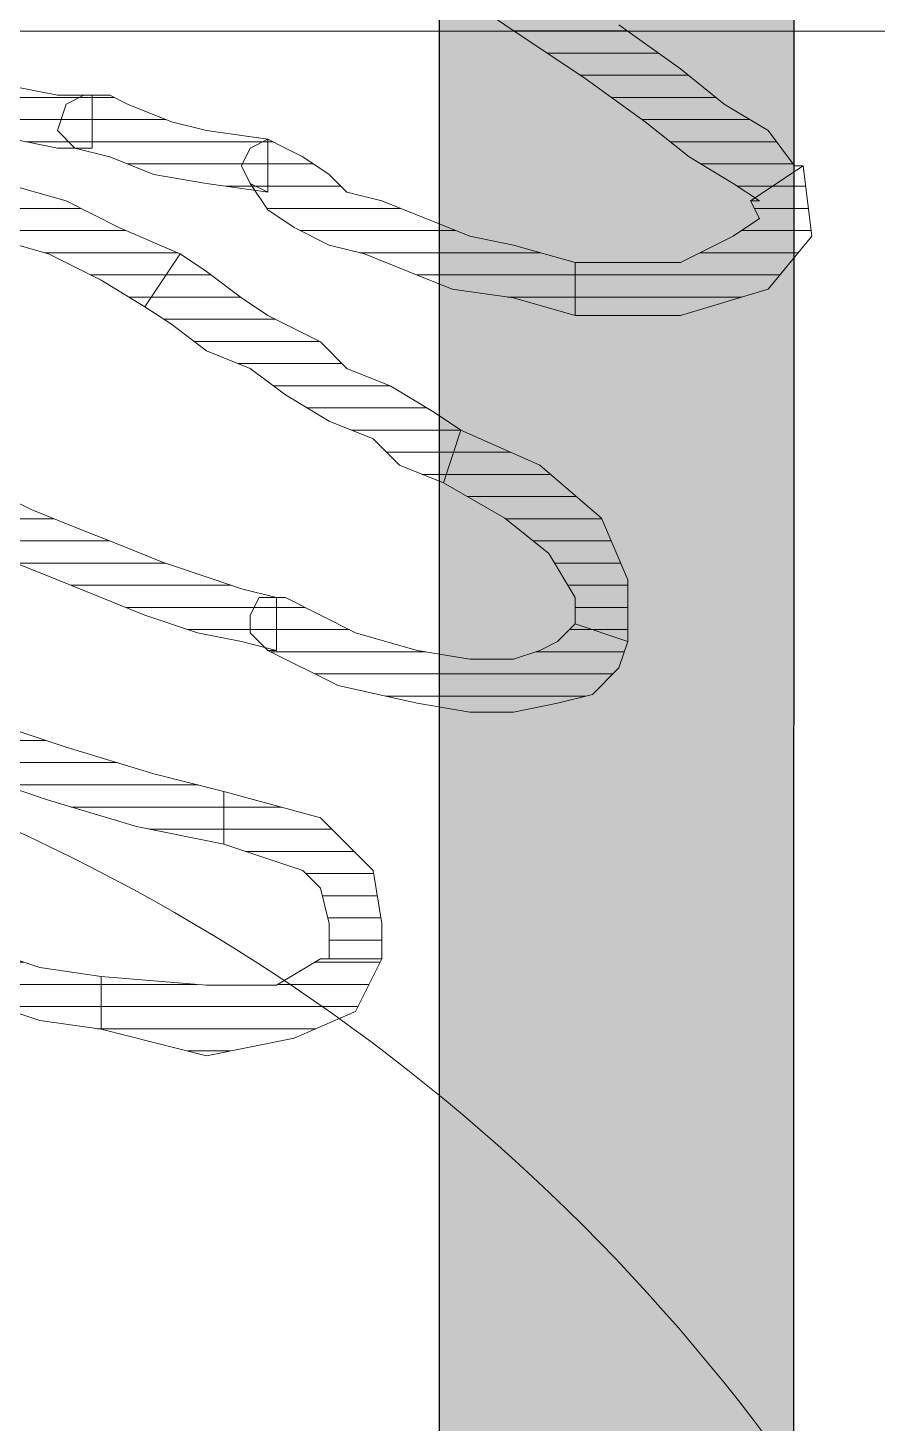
# Model space of a CAD drawing. Header units: centimetres. Extents: x 54005 to 61405, y 90310 to 94744.
# Drawn here: x 56530.33 to 56535.12, y 91846.87 to 91854.74 of the extents above; entities that cross this region are included whole.
import ezdxf

# ---------------------------------------------------------------- set-up
doc = ezdxf.new("R2010")
doc.units = ezdxf.units.CM
doc.header["$LTSCALE"] = 25
doc.linetypes.add('DASHDOT2', pattern=[0.5, 0.25, -0.125, 0, -0.125])
doc.layers.get('0').update_dxf_attribs({"lineweight": 0})
doc.layers.add('BA_axis', color=5, linetype='DASHDOT2')
doc.layers.add('OC-Mutfak_Ekipman', color=252, linetype='Continuous')
pattern_1 = [(360, (-5108.51305, -673.59423), (1e-16, 0.125), [25])]

# ---------------------------------------------------------------- blocks, each defined once
blk = doc.blocks.new('salatabar')
at = {"layer": 'OC-Mutfak_Ekipman'}
h = blk.add_hatch(color=256, dxfattribs=at)
h.dxf.hatch_style = 1
h.paths.add_polyline_path([(93530.0331, -81107.4937, 0.414212), (93531.0331, -81108.4938, 0.41421), (93532.0331, -81107.4939), (93532.0447, -80959.4939, 0.414217), (93531.0448, -80958.4938, 0.414216), (93530.0447, -80959.4937)])
h.paths.add_polyline_path([(93522.0331, -81107.4932, 0.414217), (93523.0331, -81108.4933, 0.414216), (93524.0331, -81107.4933), (93524.0447, -80959.4933, 0.414212), (93523.0448, -80958.4933, 0.41421), (93522.0447, -80959.4932)])
h.paths.add_polyline_path([(93514.0331, -81107.4927, 0.414217), (93515.0331, -81108.4927, 0.41421), (93516.0331, -81107.4928), (93516.0447, -80959.4928, 0.414217), (93515.0448, -80958.4927, 0.41421), (93514.0447, -80959.4927)])
h.paths.add_polyline_path([(93508.0447, -80959.4923, 0.414217), (93507.0448, -80958.4922, 0.41421), (93506.0447, -80959.4921), (93506.0331, -81107.4921, 0.414217), (93507.0331, -81108.4922, 0.41421), (93508.0331, -81107.4923)])
h.paths.add_polyline_path([(93498.0331, -81107.4916, 0.414217), (93499.0331, -81108.4917, 0.41421), (93500.0331, -81107.4918), (93500.0447, -80959.4918, 0.414217), (93499.0448, -80958.4917, 0.41421), (93498.0447, -80959.4916)])
for p, q in [((93514.0447, -80959.4927), (93514.0331, -81107.4927)), ((93516.0331, -81107.4928), (93516.0447, -80959.4928))]:
    blk.add_line(p, q, dxfattribs=at)
blk = doc.blocks.new('by')
at = {"ltscale": 30}
h = blk.add_hatch(dxfattribs=at)
h.set_pattern_fill('DC_LINES', color=256, scale=0.1, style=0)
h.set_pattern_definition(pattern_1)
edge = h.paths.add_edge_path(flags=0)
edge.add_line((6367.1111, 2204.6885), (6366.5173, 2204.7381))
edge.add_line((6366.5173, 2204.7381), (6366.1218, 2204.7381))
edge.add_line((6366.1218, 2204.7381), (6365.8747, 2204.5891))
edge.add_line((6365.8747, 2204.5891), (6365.8249, 2204.5891))
edge.add_line((6365.8249, 2204.5891), (6365.528, 2204.5891))
edge.add_line((6365.528, 2204.5891), (6365.6765, 2204.8872))
edge.add_line((6365.6765, 2204.8872), (6366.0232, 2205.0362))
edge.add_line((6366.0232, 2205.0362), (6366.5173, 2205.1355))
edge.add_line((6366.5173, 2205.1355), (6367.1111, 2204.9865))
h = blk.add_hatch(dxfattribs=at)
h.set_pattern_fill('DC_LINES', color=256, scale=0.1, style=0)
h.set_pattern_definition(pattern_1)
edge = h.paths.add_edge_path(flags=0)
edge.add_line((6367.1111, 2204.6885), (6366.5173, 2204.7381))
edge.add_line((6366.5173, 2204.7381), (6366.1218, 2204.7381))
edge.add_line((6366.1218, 2204.7381), (6365.8747, 2204.5891))
edge.add_line((6365.8747, 2204.5891), (6365.8249, 2204.5891))
edge.add_line((6365.8249, 2204.5891), (6365.528, 2204.5891))
edge.add_line((6365.528, 2204.5891), (6365.6765, 2204.8872))
edge.add_line((6365.6765, 2204.8872), (6366.0232, 2205.0362))
edge.add_line((6366.0232, 2205.0362), (6366.5173, 2205.1355))
edge.add_line((6366.5173, 2205.1355), (6367.1111, 2204.9865))
h = blk.add_hatch(dxfattribs=at)
h.set_pattern_fill('DC_LINES', color=256, scale=0.1, style=0)
h.set_pattern_definition(pattern_1)
edge = h.paths.add_edge_path(flags=0)
edge.add_line((6369.0905, 2204.0924), (6368.9909, 2204.1917))
edge.add_line((6368.9909, 2204.1917), (6368.7937, 2204.2414))
edge.add_line((6368.7937, 2204.2414), (6368.5954, 2204.3407))
edge.add_line((6368.5954, 2204.3407), (6368.3484, 2204.3904))
edge.add_line((6368.3484, 2204.3904), (6368.1003, 2204.4898))
edge.add_line((6368.1003, 2204.4898), (6367.7546, 2204.5394))
edge.add_line((6367.7546, 2204.5394), (6367.4577, 2204.6388))
edge.add_line((6367.4577, 2204.6388), (6367.1111, 2204.6885))
edge.add_line((6367.1111, 2204.6885), (6367.1111, 2204.9865))
edge.add_line((6367.1111, 2204.9865), (6367.4577, 2204.9368))
edge.add_line((6367.4577, 2204.9368), (6367.7546, 2204.8375))
edge.add_line((6367.7546, 2204.8375), (6368.1003, 2204.7878))
edge.add_line((6368.1003, 2204.7878), (6368.447, 2204.6885))
edge.add_line((6368.447, 2204.6885), (6368.6941, 2204.6388))
edge.add_line((6368.6941, 2204.6388), (6368.8923, 2204.5394))
edge.add_line((6368.8923, 2204.5394), (6369.0905, 2204.4898))
edge.add_line((6369.0905, 2204.4898), (6369.2878, 2204.3904))
h = blk.add_hatch(dxfattribs=at)
h.set_pattern_fill('DC_LINES', color=256, scale=0.1, style=0)
h.set_pattern_definition(pattern_1)
edge = h.paths.add_edge_path(flags=0)
edge.add_line((6369.0905, 2204.0924), (6368.9909, 2204.1917))
edge.add_line((6368.9909, 2204.1917), (6368.7937, 2204.2414))
edge.add_line((6368.7937, 2204.2414), (6368.5954, 2204.3407))
edge.add_line((6368.5954, 2204.3407), (6368.3484, 2204.3904))
edge.add_line((6368.3484, 2204.3904), (6368.1003, 2204.4898))
edge.add_line((6368.1003, 2204.4898), (6367.7546, 2204.5394))
edge.add_line((6367.7546, 2204.5394), (6367.4577, 2204.6388))
edge.add_line((6367.4577, 2204.6388), (6367.1111, 2204.6885))
edge.add_line((6367.1111, 2204.6885), (6367.1111, 2204.9865))
edge.add_line((6367.1111, 2204.9865), (6367.4577, 2204.9368))
edge.add_line((6367.4577, 2204.9368), (6367.7546, 2204.8375))
edge.add_line((6367.7546, 2204.8375), (6368.1003, 2204.7878))
edge.add_line((6368.1003, 2204.7878), (6368.447, 2204.6885))
edge.add_line((6368.447, 2204.6885), (6368.6941, 2204.6388))
edge.add_line((6368.6941, 2204.6388), (6368.8923, 2204.5394))
edge.add_line((6368.8923, 2204.5394), (6369.0905, 2204.4898))
edge.add_line((6369.0905, 2204.4898), (6369.2878, 2204.3904))
h = blk.add_hatch(dxfattribs=at)
h.set_pattern_fill('DC_LINES', color=256, scale=0.1, style=0)
h.set_pattern_definition(pattern_1)
edge = h.paths.add_edge_path(flags=0)
edge.add_line((6365.8249, 2204.5891), (6365.8249, 2204.3904))
edge.add_line((6365.8249, 2204.3904), (6365.8747, 2204.1917))
edge.add_line((6365.8747, 2204.1917), (6365.9734, 2204.0924))
edge.add_line((6365.9734, 2204.0924), (6366.4187, 2203.9433))
edge.add_line((6366.4187, 2203.9433), (6366.4187, 2203.6453))
edge.add_line((6366.4187, 2203.6453), (6365.8747, 2203.7943))
edge.add_line((6365.8747, 2203.7943), (6365.5779, 2204.0924))
edge.add_line((6365.5779, 2204.0924), (6365.528, 2204.3904))
edge.add_line((6365.528, 2204.3904), (6365.528, 2204.5891))
h = blk.add_hatch(dxfattribs=at)
h.set_pattern_fill('DC_LINES', color=256, scale=0.1, style=0)
h.set_pattern_definition(pattern_1)
edge = h.paths.add_edge_path(flags=0)
edge.add_line((6365.8249, 2204.5891), (6365.8249, 2204.3904))
edge.add_line((6365.8249, 2204.3904), (6365.8747, 2204.1917))
edge.add_line((6365.8747, 2204.1917), (6365.9734, 2204.0924))
edge.add_line((6365.9734, 2204.0924), (6366.4187, 2203.9433))
edge.add_line((6366.4187, 2203.9433), (6366.4187, 2203.6453))
edge.add_line((6366.4187, 2203.6453), (6365.8747, 2203.7943))
edge.add_line((6365.8747, 2203.7943), (6365.5779, 2204.0924))
edge.add_line((6365.5779, 2204.0924), (6365.528, 2204.3904))
edge.add_line((6365.528, 2204.3904), (6365.528, 2204.5891))
h = blk.add_hatch(dxfattribs=at)
h.set_pattern_fill('DC_LINES', color=256, scale=0.1, style=0)
h.set_pattern_definition(pattern_1)
edge = h.paths.add_edge_path(flags=0)
edge.add_line((6366.4187, 2203.9433), (6366.9128, 2203.844))
edge.add_line((6366.9128, 2203.844), (6367.4079, 2203.695))
edge.add_line((6367.4079, 2203.695), (6367.8532, 2203.5459))
edge.add_line((6367.8532, 2203.5459), (6368.2488, 2203.3472))
edge.add_line((6368.2488, 2203.3472), (6368.6452, 2203.1486))
edge.add_line((6368.6452, 2203.1486), (6369.0905, 2202.9002))
edge.add_line((6369.0905, 2202.9002), (6369.3874, 2202.7015))
edge.add_line((6369.3874, 2202.7015), (6369.6843, 2202.5524))
edge.add_line((6369.6843, 2202.5524), (6369.5847, 2202.2544))
edge.add_line((6369.5847, 2202.2544), (6369.2878, 2202.4034))
edge.add_line((6369.2878, 2202.4034), (6368.8923, 2202.6021))
edge.add_line((6368.8923, 2202.6021), (6368.5456, 2202.8505))
edge.add_line((6368.5456, 2202.8505), (6368.1501, 2203.0492))
edge.add_line((6368.1501, 2203.0492), (6367.7546, 2203.2479))
edge.add_line((6367.7546, 2203.2479), (6367.3093, 2203.3969))
edge.add_line((6367.3093, 2203.3969), (6366.8142, 2203.5459))
edge.add_line((6366.8142, 2203.5459), (6366.4187, 2203.6453))
h = blk.add_hatch(dxfattribs=at)
h.set_pattern_fill('DC_LINES', color=256, scale=0.1, style=0)
h.set_pattern_definition(pattern_1)
edge = h.paths.add_edge_path(flags=0)
edge.add_line((6366.4187, 2203.9433), (6366.9128, 2203.844))
edge.add_line((6366.9128, 2203.844), (6367.4079, 2203.695))
edge.add_line((6367.4079, 2203.695), (6367.8532, 2203.5459))
edge.add_line((6367.8532, 2203.5459), (6368.2488, 2203.3472))
edge.add_line((6368.2488, 2203.3472), (6368.6452, 2203.1486))
edge.add_line((6368.6452, 2203.1486), (6369.0905, 2202.9002))
edge.add_line((6369.0905, 2202.9002), (6369.3874, 2202.7015))
edge.add_line((6369.3874, 2202.7015), (6369.6843, 2202.5524))
edge.add_line((6369.6843, 2202.5524), (6369.5847, 2202.2544))
edge.add_line((6369.5847, 2202.2544), (6369.2878, 2202.4034))
edge.add_line((6369.2878, 2202.4034), (6368.8923, 2202.6021))
edge.add_line((6368.8923, 2202.6021), (6368.5456, 2202.8505))
edge.add_line((6368.5456, 2202.8505), (6368.1501, 2203.0492))
edge.add_line((6368.1501, 2203.0492), (6367.7546, 2203.2479))
edge.add_line((6367.7546, 2203.2479), (6367.3093, 2203.3969))
edge.add_line((6367.3093, 2203.3969), (6366.8142, 2203.5459))
edge.add_line((6366.8142, 2203.5459), (6366.4187, 2203.6453))
h = blk.add_hatch(dxfattribs=at)
h.set_pattern_fill('DC_LINES', color=256, scale=0.1, style=0)
h.set_pattern_definition(pattern_1)
edge = h.paths.add_edge_path(flags=0)
edge.add_line((6366.1218, 2202.5524), (6366.072, 2202.5524))
edge.add_line((6366.072, 2202.5524), (6365.6765, 2202.7512))
edge.add_line((6365.6765, 2202.7512), (6365.3298, 2202.8505))
edge.add_line((6365.3298, 2202.8505), (6365.0329, 2202.9002))
edge.add_line((6365.0329, 2202.9002), (6364.7859, 2202.9002))
edge.add_line((6364.7859, 2202.9002), (6364.6374, 2202.8505))
edge.add_line((6364.6374, 2202.8505), (6364.5388, 2202.8008))
edge.add_line((6364.5388, 2202.8008), (6364.489, 2202.7512))
edge.add_line((6364.489, 2202.7512), (6364.4392, 2202.7015))
edge.add_line((6364.4392, 2202.7015), (6364.1423, 2202.8008))
edge.add_line((6364.1423, 2202.8008), (6364.1921, 2202.9498))
edge.add_line((6364.1921, 2202.9498), (6364.3405, 2203.0989))
edge.add_line((6364.3405, 2203.0989), (6364.5388, 2203.1486))
edge.add_line((6364.5388, 2203.1486), (6364.7859, 2203.1982))
edge.add_line((6364.7859, 2203.1982), (6365.0329, 2203.1982))
edge.add_line((6365.0329, 2203.1982), (6365.3298, 2203.1486))
edge.add_line((6365.3298, 2203.1486), (6365.7751, 2203.0492))
edge.add_line((6365.7751, 2203.0492), (6366.1706, 2202.8505))
edge.add_line((6366.1706, 2202.8505), (6366.1218, 2202.8505))
edge.add_line((6366.1218, 2202.8505), (6366.1706, 2202.8505))
edge.add_line((6366.1706, 2202.8505), (6366.2702, 2202.7512))
edge.add_line((6366.2702, 2202.7512), (6366.2702, 2202.6518))
edge.add_line((6366.2702, 2202.6518), (6366.2204, 2202.5524))
edge.add_line((6366.2204, 2202.5524), (6366.072, 2202.5524))
h = blk.add_hatch(dxfattribs=at)
h.set_pattern_fill('DC_LINES', color=256, scale=0.1, style=0)
h.set_pattern_definition(pattern_1)
edge = h.paths.add_edge_path(flags=0)
edge.add_line((6366.1218, 2202.5524), (6366.072, 2202.5524))
edge.add_line((6366.072, 2202.5524), (6365.6765, 2202.7512))
edge.add_line((6365.6765, 2202.7512), (6365.3298, 2202.8505))
edge.add_line((6365.3298, 2202.8505), (6365.0329, 2202.9002))
edge.add_line((6365.0329, 2202.9002), (6364.7859, 2202.9002))
edge.add_line((6364.7859, 2202.9002), (6364.6374, 2202.8505))
edge.add_line((6364.6374, 2202.8505), (6364.5388, 2202.8008))
edge.add_line((6364.5388, 2202.8008), (6364.489, 2202.7512))
edge.add_line((6364.489, 2202.7512), (6364.4392, 2202.7015))
edge.add_line((6364.4392, 2202.7015), (6364.1423, 2202.8008))
edge.add_line((6364.1423, 2202.8008), (6364.1921, 2202.9498))
edge.add_line((6364.1921, 2202.9498), (6364.3405, 2203.0989))
edge.add_line((6364.3405, 2203.0989), (6364.5388, 2203.1486))
edge.add_line((6364.5388, 2203.1486), (6364.7859, 2203.1982))
edge.add_line((6364.7859, 2203.1982), (6365.0329, 2203.1982))
edge.add_line((6365.0329, 2203.1982), (6365.3298, 2203.1486))
edge.add_line((6365.3298, 2203.1486), (6365.7751, 2203.0492))
edge.add_line((6365.7751, 2203.0492), (6366.1706, 2202.8505))
edge.add_line((6366.1706, 2202.8505), (6366.1218, 2202.8505))
edge.add_line((6366.1218, 2202.8505), (6366.1706, 2202.8505))
edge.add_line((6366.1706, 2202.8505), (6366.2702, 2202.7512))
edge.add_line((6366.2702, 2202.7512), (6366.2702, 2202.6518))
edge.add_line((6366.2702, 2202.6518), (6366.2204, 2202.5524))
edge.add_line((6366.2204, 2202.5524), (6366.072, 2202.5524))
h = blk.add_hatch(dxfattribs=at)
h.set_pattern_fill('DC_LINES', color=256, scale=0.1, style=0)
h.set_pattern_definition(pattern_1)
edge = h.paths.add_edge_path(flags=0)
edge.add_line((6367.8532, 2201.857), (6367.7048, 2201.9564))
edge.add_line((6367.7048, 2201.9564), (6367.5066, 2202.0557))
edge.add_line((6367.5066, 2202.0557), (6367.2595, 2202.1551))
edge.add_line((6367.2595, 2202.1551), (6367.0124, 2202.2544))
edge.add_line((6367.0124, 2202.2544), (6366.7644, 2202.3538))
edge.add_line((6366.7644, 2202.3538), (6366.4685, 2202.4531))
edge.add_line((6366.4685, 2202.4531), (6366.32, 2202.5028))
edge.add_line((6366.32, 2202.5028), (6366.1218, 2202.5524))
edge.add_line((6366.1218, 2202.5524), (6366.1218, 2202.8505))
edge.add_line((6366.1218, 2202.8505), (6366.32, 2202.8008))
edge.add_line((6366.32, 2202.8008), (6366.5671, 2202.7512))
edge.add_line((6366.5671, 2202.7512), (6366.864, 2202.6518))
edge.add_line((6366.864, 2202.6518), (6367.1111, 2202.5524))
edge.add_line((6367.1111, 2202.5524), (6367.3581, 2202.4531))
edge.add_line((6367.3581, 2202.4531), (6367.6062, 2202.3538))
edge.add_line((6367.6062, 2202.3538), (6367.8034, 2202.2544))
edge.add_line((6367.8034, 2202.2544), (6367.9519, 2202.1551))
h = blk.add_hatch(dxfattribs=at)
h.set_pattern_fill('DC_LINES', color=256, scale=0.1, style=0)
h.set_pattern_definition(pattern_1)
edge = h.paths.add_edge_path(flags=0)
edge.add_line((6367.8532, 2201.857), (6367.7048, 2201.9564))
edge.add_line((6367.7048, 2201.9564), (6367.5066, 2202.0557))
edge.add_line((6367.5066, 2202.0557), (6367.2595, 2202.1551))
edge.add_line((6367.2595, 2202.1551), (6367.0124, 2202.2544))
edge.add_line((6367.0124, 2202.2544), (6366.7644, 2202.3538))
edge.add_line((6366.7644, 2202.3538), (6366.4685, 2202.4531))
edge.add_line((6366.4685, 2202.4531), (6366.32, 2202.5028))
edge.add_line((6366.32, 2202.5028), (6366.1218, 2202.5524))
edge.add_line((6366.1218, 2202.5524), (6366.1218, 2202.8505))
edge.add_line((6366.1218, 2202.8505), (6366.32, 2202.8008))
edge.add_line((6366.32, 2202.8008), (6366.5671, 2202.7512))
edge.add_line((6366.5671, 2202.7512), (6366.864, 2202.6518))
edge.add_line((6366.864, 2202.6518), (6367.1111, 2202.5524))
edge.add_line((6367.1111, 2202.5524), (6367.3581, 2202.4531))
edge.add_line((6367.3581, 2202.4531), (6367.6062, 2202.3538))
edge.add_line((6367.6062, 2202.3538), (6367.8034, 2202.2544))
edge.add_line((6367.8034, 2202.2544), (6367.9519, 2202.1551))
h = blk.add_hatch(dxfattribs=at)
h.set_pattern_fill('DC_LINES', color=256, scale=0.1, style=0)
h.set_pattern_definition(pattern_1)
edge = h.paths.add_edge_path(flags=0)
edge.add_line((6364.4392, 2202.7015), (6364.4392, 2202.5524))
edge.add_line((6364.4392, 2202.5524), (6364.5876, 2202.3041))
edge.add_line((6364.5876, 2202.3041), (6364.8357, 2202.1054))
edge.add_line((6364.8357, 2202.1054), (6365.1814, 2201.9067))
edge.add_line((6365.1814, 2201.9067), (6365.0827, 2201.6087))
edge.add_line((6365.0827, 2201.6087), (6364.6374, 2201.8073))
edge.add_line((6364.6374, 2201.8073), (6364.2907, 2202.1054))
edge.add_line((6364.2907, 2202.1054), (6364.1423, 2202.4531))
edge.add_line((6364.1423, 2202.4531), (6364.1423, 2202.8008))
h = blk.add_hatch(dxfattribs=at)
h.set_pattern_fill('DC_LINES', color=256, scale=0.1, style=0)
h.set_pattern_definition(pattern_1)
edge = h.paths.add_edge_path(flags=0)
edge.add_line((6364.4392, 2202.7015), (6364.4392, 2202.5524))
edge.add_line((6364.4392, 2202.5524), (6364.5876, 2202.3041))
edge.add_line((6364.5876, 2202.3041), (6364.8357, 2202.1054))
edge.add_line((6364.8357, 2202.1054), (6365.1814, 2201.9067))
edge.add_line((6365.1814, 2201.9067), (6365.0827, 2201.6087))
edge.add_line((6365.0827, 2201.6087), (6364.6374, 2201.8073))
edge.add_line((6364.6374, 2201.8073), (6364.2907, 2202.1054))
edge.add_line((6364.2907, 2202.1054), (6364.1423, 2202.4531))
edge.add_line((6364.1423, 2202.4531), (6364.1423, 2202.8008))
h = blk.add_hatch(dxfattribs=at)
h.set_pattern_fill('DC_LINES', color=256, scale=0.1, style=0)
h.set_pattern_definition(pattern_1)
edge = h.paths.add_edge_path(flags=0)
edge.add_line((6365.1814, 2201.9067), (6365.4294, 2201.8073))
edge.add_line((6365.4294, 2201.8073), (6365.5779, 2201.6583))
edge.add_line((6365.5779, 2201.6583), (6365.8249, 2201.559))
edge.add_line((6365.8249, 2201.559), (6366.072, 2201.4099))
edge.add_line((6366.072, 2201.4099), (6366.2702, 2201.2609))
edge.add_line((6366.2702, 2201.2609), (6366.5173, 2201.1616))
edge.add_line((6366.5173, 2201.1616), (6366.7155, 2201.0125))
edge.add_line((6366.7155, 2201.0125), (6366.864, 2200.9132))
edge.add_line((6366.864, 2200.9132), (6366.6657, 2200.6151))
edge.add_line((6366.6657, 2200.6151), (6366.5173, 2200.7145))
edge.add_line((6366.5173, 2200.7145), (6366.32, 2200.8635))
edge.add_line((6366.32, 2200.8635), (6366.1706, 2200.9629))
edge.add_line((6366.1706, 2200.9629), (6365.8747, 2201.1119))
edge.add_line((6365.8747, 2201.1119), (6365.7263, 2201.2609))
edge.add_line((6365.7263, 2201.2609), (6365.4782, 2201.3603))
edge.add_line((6365.4782, 2201.3603), (6365.2312, 2201.5093))
edge.add_line((6365.2312, 2201.5093), (6365.0827, 2201.6087))
h = blk.add_hatch(dxfattribs=at)
h.set_pattern_fill('DC_LINES', color=256, scale=0.1, style=0)
h.set_pattern_definition(pattern_1)
edge = h.paths.add_edge_path(flags=0)
edge.add_line((6365.1814, 2201.9067), (6365.4294, 2201.8073))
edge.add_line((6365.4294, 2201.8073), (6365.5779, 2201.6583))
edge.add_line((6365.5779, 2201.6583), (6365.8249, 2201.559))
edge.add_line((6365.8249, 2201.559), (6366.072, 2201.4099))
edge.add_line((6366.072, 2201.4099), (6366.2702, 2201.2609))
edge.add_line((6366.2702, 2201.2609), (6366.5173, 2201.1616))
edge.add_line((6366.5173, 2201.1616), (6366.7155, 2201.0125))
edge.add_line((6366.7155, 2201.0125), (6366.864, 2200.9132))
edge.add_line((6366.864, 2200.9132), (6366.6657, 2200.6151))
edge.add_line((6366.6657, 2200.6151), (6366.5173, 2200.7145))
edge.add_line((6366.5173, 2200.7145), (6366.32, 2200.8635))
edge.add_line((6366.32, 2200.8635), (6366.1706, 2200.9629))
edge.add_line((6366.1706, 2200.9629), (6365.8747, 2201.1119))
edge.add_line((6365.8747, 2201.1119), (6365.7263, 2201.2609))
edge.add_line((6365.7263, 2201.2609), (6365.4782, 2201.3603))
edge.add_line((6365.4782, 2201.3603), (6365.2312, 2201.5093))
edge.add_line((6365.2312, 2201.5093), (6365.0827, 2201.6087))
h = blk.add_hatch(dxfattribs=at)
h.set_pattern_fill('DC_LINES', color=256, scale=0.1, style=0)
h.set_pattern_definition(pattern_1)
edge = h.paths.add_edge_path(flags=0)
edge.add_line((6364.4392, 2200.6648), (6363.8454, 2200.6648))
edge.add_line((6363.8454, 2200.6648), (6363.5486, 2200.5158))
edge.add_line((6363.5486, 2200.5158), (6363.4001, 2200.4165))
edge.add_line((6363.4001, 2200.4165), (6363.4499, 2200.3172))
edge.add_line((6363.4499, 2200.3172), (6363.153, 2200.1184))
edge.add_line((6363.153, 2200.1184), (6363.1042, 2200.5158))
edge.add_line((6363.1042, 2200.5158), (6363.3513, 2200.8139))
edge.add_line((6363.3513, 2200.8139), (6363.8454, 2200.9629))
edge.add_line((6363.8454, 2200.9629), (6364.4392, 2200.9629))
h = blk.add_hatch(dxfattribs=at)
h.set_pattern_fill('DC_LINES', color=256, scale=0.1, style=0)
h.set_pattern_definition(pattern_1)
edge = h.paths.add_edge_path(flags=0)
edge.add_line((6366.1706, 2199.9694), (6366.072, 2200.0191))
edge.add_line((6366.072, 2200.0191), (6365.9734, 2200.0687))
edge.add_line((6365.9734, 2200.0687), (6365.8249, 2200.1681))
edge.add_line((6365.8249, 2200.1681), (6365.7263, 2200.2674))
edge.add_line((6365.7263, 2200.2674), (6365.528, 2200.3172))
edge.add_line((6365.528, 2200.3172), (6365.281, 2200.4165))
edge.add_line((6365.281, 2200.4165), (6365.0329, 2200.5158))
edge.add_line((6365.0329, 2200.5158), (6364.7859, 2200.5655))
edge.add_line((6364.7859, 2200.5655), (6364.4392, 2200.6648))
edge.add_line((6364.4392, 2200.6648), (6364.4392, 2200.9629))
edge.add_line((6364.4392, 2200.9629), (6364.7859, 2200.8635))
edge.add_line((6364.7859, 2200.8635), (6365.1325, 2200.8139))
edge.add_line((6365.1325, 2200.8139), (6365.3796, 2200.7145))
edge.add_line((6365.3796, 2200.7145), (6365.6267, 2200.6151))
edge.add_line((6365.6267, 2200.6151), (6365.8249, 2200.5655))
edge.add_line((6365.8249, 2200.5655), (6366.0232, 2200.4661))
edge.add_line((6366.0232, 2200.4661), (6366.1706, 2200.3668))
edge.add_line((6366.1706, 2200.3668), (6366.2702, 2200.2178))
edge.add_line((6366.2702, 2200.2178), (6366.1706, 2200.2674))
edge.add_line((6366.1706, 2200.2674), (6366.2702, 2200.2178))
edge.add_line((6366.2702, 2200.2178), (6366.32, 2200.1184))
edge.add_line((6366.32, 2200.1184), (6366.2702, 2200.0191))
edge.add_line((6366.2702, 2200.0191), (6366.1706, 2199.9694))
edge.add_line((6366.1706, 2199.9694), (6366.072, 2200.0191))
h = blk.add_hatch(dxfattribs=at)
h.set_pattern_fill('DC_LINES', color=256, scale=0.1, style=0)
h.set_pattern_definition(pattern_1)
edge = h.paths.add_edge_path(flags=0)
edge.add_line((6366.864, 2200.9132), (6367.1111, 2200.7642))
edge.add_line((6367.1111, 2200.7642), (6367.4079, 2200.6151))
edge.add_line((6367.4079, 2200.6151), (6367.7546, 2200.5158))
edge.add_line((6367.7546, 2200.5158), (6368.1003, 2200.4165))
edge.add_line((6368.1003, 2200.4165), (6368.0017, 2200.1184))
edge.add_line((6368.0017, 2200.1184), (6367.655, 2200.2178))
edge.add_line((6367.655, 2200.2178), (6367.3093, 2200.3172))
edge.add_line((6367.3093, 2200.3172), (6367.0124, 2200.4661))
edge.add_line((6367.0124, 2200.4661), (6366.6657, 2200.6151))
h = blk.add_hatch(dxfattribs=at)
h.set_pattern_fill('DC_LINES', color=256, scale=0.1, style=0)
h.set_pattern_definition(pattern_1)
edge = h.paths.add_edge_path(flags=0)
edge.add_line((6366.864, 2200.9132), (6367.1111, 2200.7642))
edge.add_line((6367.1111, 2200.7642), (6367.4079, 2200.6151))
edge.add_line((6367.4079, 2200.6151), (6367.7546, 2200.5158))
edge.add_line((6367.7546, 2200.5158), (6368.1003, 2200.4165))
edge.add_line((6368.1003, 2200.4165), (6368.0017, 2200.1184))
edge.add_line((6368.0017, 2200.1184), (6367.655, 2200.2178))
edge.add_line((6367.655, 2200.2178), (6367.3093, 2200.3172))
edge.add_line((6367.3093, 2200.3172), (6367.0124, 2200.4661))
edge.add_line((6367.0124, 2200.4661), (6366.6657, 2200.6151))
h = blk.add_hatch(dxfattribs=at)
h.set_pattern_fill('DC_LINES', color=256, scale=0.1, style=0)
h.set_pattern_definition(pattern_1)
edge = h.paths.add_edge_path(flags=0)
edge.add_line((6363.4499, 2200.3172), (6363.4001, 2200.3172))
edge.add_line((6363.4001, 2200.3172), (6363.5486, 2200.2178))
edge.add_line((6363.5486, 2200.2178), (6363.7966, 2200.0687))
edge.add_line((6363.7966, 2200.0687), (6364.0437, 2199.8701))
edge.add_line((6364.0437, 2199.8701), (6364.3904, 2199.6217))
edge.add_line((6364.3904, 2199.6217), (6364.6872, 2199.423))
edge.add_line((6364.6872, 2199.423), (6364.9841, 2199.2243))
edge.add_line((6364.9841, 2199.2243), (6365.281, 2199.0752))
edge.add_line((6365.281, 2199.0752), (6365.528, 2198.9262))
edge.add_line((6365.528, 2198.9262), (6365.4294, 2198.6282))
edge.add_line((6365.4294, 2198.6282), (6365.1814, 2198.7772))
edge.add_line((6365.1814, 2198.7772), (6364.8845, 2198.9262))
edge.add_line((6364.8845, 2198.9262), (6364.489, 2199.1249))
edge.add_line((6364.489, 2199.1249), (6364.1921, 2199.3236))
edge.add_line((6364.1921, 2199.3236), (6363.8454, 2199.572))
edge.add_line((6363.8454, 2199.572), (6363.5984, 2199.7707))
edge.add_line((6363.5984, 2199.7707), (6363.3513, 2199.9197))
edge.add_line((6363.3513, 2199.9197), (6363.2029, 2200.1184))
edge.add_line((6363.2029, 2200.1184), (6363.153, 2200.1184))
h = blk.add_hatch(dxfattribs=at)
h.set_pattern_fill('DC_LINES', color=256, scale=0.1, style=0)
h.set_pattern_definition(pattern_1)
edge = h.paths.add_edge_path(flags=0)
edge.add_line((6367.1609, 2199.721), (6367.0613, 2199.721))
edge.add_line((6367.0613, 2199.721), (6366.9626, 2199.7707))
edge.add_line((6366.9626, 2199.7707), (6366.7155, 2199.8701))
edge.add_line((6366.7155, 2199.8701), (6366.5173, 2199.9197))
edge.add_line((6366.5173, 2199.9197), (6366.1706, 2199.9694))
edge.add_line((6366.1706, 2199.9694), (6366.1706, 2200.2674))
edge.add_line((6366.1706, 2200.2674), (6366.5173, 2200.2178))
edge.add_line((6366.5173, 2200.2178), (6366.8142, 2200.1681))
edge.add_line((6366.8142, 2200.1681), (6367.0613, 2200.0687))
edge.add_line((6367.0613, 2200.0687), (6367.2595, 2200.0191))
edge.add_line((6367.2595, 2200.0191), (6367.1609, 2200.0191))
edge.add_line((6367.1609, 2200.0191), (6367.2595, 2200.0191))
edge.add_line((6367.2595, 2200.0191), (6367.3581, 2199.9197))
edge.add_line((6367.3581, 2199.9197), (6367.3093, 2199.7707))
edge.add_line((6367.3093, 2199.7707), (6367.2097, 2199.721))
edge.add_line((6367.2097, 2199.721), (6367.0613, 2199.721))
h = blk.add_hatch(dxfattribs=at)
h.set_pattern_fill('DC_LINES', color=256, scale=0.1, style=0)
h.set_pattern_definition(pattern_1)
edge = h.paths.add_edge_path(flags=0)
edge.add_line((6369.4363, 2199.9197), (6369.4363, 2199.6217))
edge.add_line((6369.4363, 2199.6217), (6369.1892, 2199.6217))
edge.add_line((6369.1892, 2199.6217), (6368.8923, 2199.6713))
edge.add_line((6368.8923, 2199.6713), (6368.5456, 2199.6217))
edge.add_line((6368.5456, 2199.6217), (6368.2488, 2199.6217))
edge.add_line((6368.2488, 2199.6217), (6367.903, 2199.6217))
edge.add_line((6367.903, 2199.6217), (6367.6062, 2199.6713))
edge.add_line((6367.6062, 2199.6713), (6367.3581, 2199.721))
edge.add_line((6367.3581, 2199.721), (6367.1609, 2199.721))
edge.add_line((6367.1609, 2199.721), (6367.1609, 2200.0191))
edge.add_line((6367.1609, 2200.0191), (6367.3581, 2200.0191))
edge.add_line((6367.3581, 2200.0191), (6367.6062, 2199.9694))
edge.add_line((6367.6062, 2199.9694), (6367.903, 2200.0191))
edge.add_line((6367.903, 2200.0191), (6368.2488, 2200.0191))
edge.add_line((6368.2488, 2200.0191), (6368.5456, 2200.0191))
edge.add_line((6368.5456, 2200.0191), (6368.8923, 2199.9694))
edge.add_line((6368.8923, 2199.9694), (6369.1892, 2199.9197))
edge.add_line((6369.1892, 2199.9197), (6369.4363, 2199.9197))
edge.add_line((6369.4363, 2199.9197), (6369.4363, 2199.6217))
edge.add_line((6369.4363, 2199.6217), (6369.4363, 2199.9197))
edge.add_line((6369.4363, 2199.9197), (6369.5359, 2199.8701))
edge.add_line((6369.5359, 2199.8701), (6369.5847, 2199.7707))
edge.add_line((6369.5847, 2199.7707), (6369.5359, 2199.6713))
edge.add_line((6369.5359, 2199.6713), (6369.4363, 2199.6217))
for p, q in [((6366.0232, 2205.0362, -4.5045), (6366.5173, 2205.1355, -4.5045)), ((6366.0232, 2205.0362, -4.5045), (6366.5173, 2205.1355, -4.5045)), ((6366.5173, 2205.1355, -4.5045), (6367.1111, 2204.9865, -4.5045)), ((6366.5173, 2205.1355, -4.5045), (6367.1111, 2204.9865, -4.5045)), ((6365.6765, 2204.8872, -4.5045), (6366.0232, 2205.0362, -4.5045)), ((6365.6765, 2204.8872, -4.5045), (6366.0232, 2205.0362, -4.5045)), ((6367.1111, 2204.9865, -4.5045), (6367.1111, 2204.9865, -4.5045)), ((6367.1111, 2204.9865, -4.5045), (6367.1111, 2204.6885, -4.5045)), ((6367.1111, 2204.9865, -4.5045), (6367.1111, 2204.9865, -4.5045)), ((6367.1111, 2204.9865, -4.5045), (6367.1111, 2204.6885, -4.5045)), ((6367.1111, 2204.6885, -4.5045), (6367.1111, 2204.9865, -4.5045)), ((6367.1111, 2204.9865, -4.5045), (6367.4577, 2204.9368, -4.5045)), ((6367.1111, 2204.6885, -4.5045), (6367.1111, 2204.9865, -4.5045)), ((6367.1111, 2204.9865, -4.5045), (6367.4577, 2204.9368, -4.5045)), ((6365.528, 2204.5891, -4.5045), (6365.6765, 2204.8872, -4.5045)), ((6365.528, 2204.5891, -4.5045), (6365.6765, 2204.8872, -4.5045)), ((6367.4577, 2204.9368, -4.5045), (6367.7546, 2204.8375, -4.5045)), ((6367.4577, 2204.9368, -4.5045), (6367.7546, 2204.8375, -4.5045)), ((6366.1218, 2204.7381, -4.5045), (6365.8747, 2204.5891, -4.5045)), ((6366.1218, 2204.7381, -4.5045), (6365.8747, 2204.5891, -4.5045)), ((6366.5173, 2204.7381, -4.5045), (6366.1218, 2204.7381, -4.5045)), ((6366.5173, 2204.7381, -4.5045), (6366.1218, 2204.7381, -4.5045)), ((6367.1111, 2204.6885, -4.5045), (6366.5173, 2204.7381, -4.5045)), ((6367.1111, 2204.6885, -4.5045), (6366.5173, 2204.7381, -4.5045)), ((6367.1111, 2204.6885, -4.5045), (6367.1111, 2204.6885, -4.5045)), ((6367.1111, 2204.6885, -4.5045), (6367.1111, 2204.6885, -4.5045)), ((6367.1111, 2204.6885, -4.5045), (6367.1111, 2204.6885, -4.5045)), ((6367.1111, 2204.6885, -4.5045), (6367.1111, 2204.6885, -4.5045)), ((6367.4577, 2204.6388, -4.5045), (6367.1111, 2204.6885, -4.5045)), ((6367.4577, 2204.6388, -4.5045), (6367.1111, 2204.6885, -4.5045)), ((6365.528, 2204.3904, -4.5045), (6365.528, 2204.5891, -4.5045)), ((6365.528, 2204.5891, -4.5045), (6365.528, 2204.5891, -4.5045)), ((6365.528, 2204.5891, -4.5045), (6365.8249, 2204.5891, -4.5045)), ((6365.8249, 2204.5891, -4.5045), (6365.528, 2204.5891, -4.5045)), ((6365.528, 2204.3904, -4.5045), (6365.528, 2204.5891, -4.5045)), ((6365.528, 2204.5891, -4.5045), (6365.528, 2204.5891, -4.5045)), ((6365.528, 2204.5891, -4.5045), (6365.8249, 2204.5891, -4.5045)), ((6365.8249, 2204.5891, -4.5045), (6365.528, 2204.5891, -4.5045)), ((6365.8249, 2204.5891, -4.5045), (6365.8249, 2204.5891, -4.5045)), ((6365.8249, 2204.5891, -4.5045), (6365.8249, 2204.3904, -4.5045)), ((6365.8249, 2204.5891, -4.5045), (6365.8249, 2204.5891, -4.5045)), ((6365.8747, 2204.5891, -4.5045), (6365.8249, 2204.5891, -4.5045)), ((6365.8249, 2204.5891, -4.5045), (6365.8249, 2204.5891, -4.5045)), ((6365.8249, 2204.5891, -4.5045), (6365.8249, 2204.3904, -4.5045)), ((6365.8249, 2204.5891, -4.5045), (6365.8249, 2204.5891, -4.5045)), ((6365.8747, 2204.5891, -4.5045), (6365.8249, 2204.5891, -4.5045)), ((6367.7546, 2204.5394, -4.5045), (6367.4577, 2204.6388, -4.5045)), ((6367.7546, 2204.5394, -4.5045), (6367.4577, 2204.6388, -4.5045)), ((6365.5779, 2204.0924, -4.5045), (6365.528, 2204.3904, -4.5045)), ((6365.5779, 2204.0924, -4.5045), (6365.528, 2204.3904, -4.5045)), ((6365.8249, 2204.3904, -4.5045), (6365.8747, 2204.1917, -4.5045)), ((6365.8249, 2204.3904, -4.5045), (6365.8747, 2204.1917, -4.5045)), ((6365.8747, 2204.1917, -4.5045), (6365.9734, 2204.0924, -4.5045)), ((6365.8747, 2204.1917, -4.5045), (6365.9734, 2204.0924, -4.5045)), ((6365.8747, 2203.7943, -4.5045), (6365.5779, 2204.0924, -4.5045)), ((6365.8747, 2203.7943, -4.5045), (6365.5779, 2204.0924, -4.5045)), ((6365.9734, 2204.0924, -4.5045), (6366.4187, 2203.9433, -4.5045)), ((6365.9734, 2204.0924, -4.5045), (6366.4187, 2203.9433, -4.5045)), ((6366.4187, 2203.9433, -4.5045), (6366.4187, 2203.9433, -4.5045)), ((6366.4187, 2203.9433, -4.5045), (6366.9128, 2203.844, -4.5045)), ((6366.4187, 2203.6453, -4.5045), (6366.4187, 2203.9433, -4.5045)), ((6366.4187, 2203.9433, -4.5045), (6366.4187, 2203.9433, -4.5045)), ((6366.4187, 2203.9433, -4.5045), (6366.4187, 2203.9433, -4.5045)), ((6366.4187, 2203.9433, -4.5045), (6366.9128, 2203.844, -4.5045)), ((6366.4187, 2203.6453, -4.5045), (6366.4187, 2203.9433, -4.5045)), ((6366.4187, 2203.9433, -4.5045), (6366.4187, 2203.9433, -4.5045)), ((6366.4187, 2203.9433, -4.5045), (6366.4187, 2203.6453, -4.5045)), ((6366.4187, 2203.9433, -4.5045), (6366.4187, 2203.6453, -4.5045)), ((6366.4187, 2203.6453, -4.5045), (6365.8747, 2203.7943, -4.5045)), ((6366.4187, 2203.6453, -4.5045), (6365.8747, 2203.7943, -4.5045)), ((6366.9128, 2203.844, -4.5045), (6367.4079, 2203.695, -4.5045)), ((6366.9128, 2203.844, -4.5045), (6367.4079, 2203.695, -4.5045)), ((6366.8142, 2203.5459, -4.5045), (6366.4187, 2203.6453, -4.5045)), ((6366.4187, 2203.6453, -4.5045), (6366.4187, 2203.6453, -4.5045)), ((6366.8142, 2203.5459, -4.5045), (6366.4187, 2203.6453, -4.5045)), ((6366.4187, 2203.6453, -4.5045), (6366.4187, 2203.6453, -4.5045)), ((6367.4079, 2203.695, -4.5045), (6367.8532, 2203.5459, -4.5045)), ((6367.4079, 2203.695, -4.5045), (6367.8532, 2203.5459, -4.5045)), ((6367.3093, 2203.3969, -4.5045), (6366.8142, 2203.5459, -4.5045)), ((6367.3093, 2203.3969, -4.5045), (6366.8142, 2203.5459, -4.5045)), ((6367.7546, 2203.2479, -4.5045), (6367.3093, 2203.3969, -4.5045)), ((6367.7546, 2203.2479, -4.5045), (6367.3093, 2203.3969, -4.5045)), ((6364.5388, 2203.1486, -4.5045), (6364.7859, 2203.1982, -4.5045)), ((6364.5388, 2203.1486, -4.5045), (6364.7859, 2203.1982, -4.5045)), ((6364.7859, 2203.1982, -4.5045), (6365.0329, 2203.1982, -4.5045)), ((6364.7859, 2203.1982, -4.5045), (6365.0329, 2203.1982, -4.5045)), ((6365.0329, 2203.1982, -4.5045), (6365.3298, 2203.1486, -4.5045)), ((6365.0329, 2203.1982, -4.5045), (6365.3298, 2203.1486, -4.5045)), ((6364.1921, 2202.9498, -4.5045), (6364.3405, 2203.0989, -4.5045)), ((6364.1921, 2202.9498, -4.5045), (6364.3405, 2203.0989, -4.5045)), ((6364.3405, 2203.0989, -4.5045), (6364.5388, 2203.1486, -4.5045)), ((6364.3405, 2203.0989, -4.5045), (6364.5388, 2203.1486, -4.5045)), ((6365.3298, 2203.1486, -4.5045), (6365.7751, 2203.0492, -4.5045)), ((6365.3298, 2203.1486, -4.5045), (6365.7751, 2203.0492, -4.5045)), ((6365.7751, 2203.0492, -4.5045), (6366.1706, 2202.8505, -4.5045)), ((6365.7751, 2203.0492, -4.5045), (6366.1706, 2202.8505, -4.5045)), ((6364.1423, 2202.8008, -4.5045), (6364.1921, 2202.9498, -4.5045)), ((6364.1423, 2202.8008, -4.5045), (6364.1921, 2202.9498, -4.5045)), ((6364.6374, 2202.8505, -4.5045), (6364.5388, 2202.8008, -4.5045)), ((6364.6374, 2202.8505, -4.5045), (6364.5388, 2202.8008, -4.5045)), ((6364.7859, 2202.9002, -4.5045), (6364.6374, 2202.8505, -4.5045)), ((6364.7859, 2202.9002, -4.5045), (6364.6374, 2202.8505, -4.5045)), ((6365.0329, 2202.9002, -4.5045), (6364.7859, 2202.9002, -4.5045)), ((6365.0329, 2202.9002, -4.5045), (6364.7859, 2202.9002, -4.5045)), ((6365.3298, 2202.8505, -4.5045), (6365.0329, 2202.9002, -4.5045)), ((6365.3298, 2202.8505, -4.5045), (6365.0329, 2202.9002, -4.5045)), ((6365.6765, 2202.7512, -4.5045), (6365.3298, 2202.8505, -4.5045)), ((6365.6765, 2202.7512, -4.5045), (6365.3298, 2202.8505, -4.5045)), ((6366.1706, 2202.8505, -4.5045), (6366.1218, 2202.8505, -4.5045)), ((6366.1218, 2202.8505, -4.5045), (6366.1706, 2202.8505, -4.5045)), ((6366.1218, 2202.5524, -4.5045), (6366.1218, 2202.8505, -4.5045)), ((6366.1218, 2202.8505, -4.5045), (6366.32, 2202.8008, -4.5045)), ((6366.1706, 2202.8505, -4.5045), (6366.1218, 2202.8505, -4.5045)), ((6366.1218, 2202.8505, -4.5045), (6366.1706, 2202.8505, -4.5045)), ((6366.1218, 2202.5524, -4.5045), (6366.1218, 2202.8505, -4.5045)), ((6366.1218, 2202.8505, -4.5045), (6366.32, 2202.8008, -4.5045)), ((6366.1706, 2202.8505, -4.5045), (6366.2702, 2202.7512, -4.5045)), ((6366.1706, 2202.8505, -4.5045), (6366.2702, 2202.7512, -4.5045)), ((6364.1423, 2202.4531, -4.5045), (6364.1423, 2202.8008, -4.5045)), ((6364.1423, 2202.8008, -4.5045), (6364.1423, 2202.8008, -4.5045)), ((6364.1423, 2202.8008, -4.5045), (6364.4392, 2202.7015, -4.5045)), ((6364.4392, 2202.7015, -4.5045), (6364.1423, 2202.8008, -4.5045)), ((6364.1423, 2202.4531, -4.5045), (6364.1423, 2202.8008, -4.5045)), ((6364.1423, 2202.8008, -4.5045), (6364.1423, 2202.8008, -4.5045)), ((6364.1423, 2202.8008, -4.5045), (6364.4392, 2202.7015, -4.5045)), ((6364.4392, 2202.7015, -4.5045), (6364.1423, 2202.8008, -4.5045)), ((6364.5388, 2202.8008, -4.5045), (6364.489, 2202.7512, -4.5045)), ((6364.5388, 2202.8008, -4.5045), (6364.489, 2202.7512, -4.5045)), ((6366.32, 2202.8008, -4.5045), (6366.5671, 2202.7512, -4.5045)), ((6366.32, 2202.8008, -4.5045), (6366.5671, 2202.7512, -4.5045)), ((6364.489, 2202.7512, -4.5045), (6364.4392, 2202.7015, -4.5045)), ((6364.489, 2202.7512, -4.5045), (6364.4392, 2202.7015, -4.5045)), ((6364.4392, 2202.7015, -4.5045), (6364.4392, 2202.7015, -4.5045)), ((6364.4392, 2202.7015, -4.5045), (6364.4392, 2202.5524, -4.5045)), ((6364.4392, 2202.7015, -4.5045), (6364.4392, 2202.7015, -4.5045)), ((6364.4392, 2202.7015, -4.5045), (6364.4392, 2202.7015, -4.5045)), ((6364.4392, 2202.7015, -4.5045), (6364.4392, 2202.5524, -4.5045)), ((6364.4392, 2202.7015, -4.5045), (6364.4392, 2202.7015, -4.5045)), ((6366.072, 2202.5524, -4.5045), (6365.6765, 2202.7512, -4.5045)), ((6366.072, 2202.5524, -4.5045), (6365.6765, 2202.7512, -4.5045)), ((6366.2702, 2202.7512, -4.5045), (6366.2702, 2202.6518, -4.5045)), ((6366.2702, 2202.7512, -4.5045), (6366.2702, 2202.6518, -4.5045)), ((6366.5671, 2202.7512, -4.5045), (6366.864, 2202.6518, -4.5045)), ((6366.5671, 2202.7512, -4.5045), (6366.864, 2202.6518, -4.5045)), ((6366.2702, 2202.6518, -4.5045), (6366.2204, 2202.5524, -4.5045)), ((6366.2702, 2202.6518, -4.5045), (6366.2204, 2202.5524, -4.5045)), ((6366.864, 2202.6518, -4.5045), (6367.1111, 2202.5524, -4.5045)), ((6366.864, 2202.6518, -4.5045), (6367.1111, 2202.5524, -4.5045)), ((6364.4392, 2202.5524, -4.5045), (6364.5876, 2202.3041, -4.5045)), ((6364.4392, 2202.5524, -4.5045), (6364.5876, 2202.3041, -4.5045)), ((6366.1218, 2202.5524, -4.5045), (6366.072, 2202.5524, -4.5045)), ((6366.2204, 2202.5524, -4.5045), (6366.072, 2202.5524, -4.5045)), ((6366.072, 2202.5524, -4.5045), (6366.1218, 2202.5524, -4.5045)), ((6366.1218, 2202.5524, -4.5045), (6366.072, 2202.5524, -4.5045)), ((6366.2204, 2202.5524, -4.5045), (6366.072, 2202.5524, -4.5045)), ((6366.072, 2202.5524, -4.5045), (6366.1218, 2202.5524, -4.5045)), ((6366.1218, 2202.5524, -4.5045), (6366.1218, 2202.5524, -4.5045)), ((6366.32, 2202.5028, -4.5045), (6366.1218, 2202.5524, -4.5045)), ((6366.1218, 2202.5524, -4.5045), (6366.1218, 2202.5524, -4.5045)), ((6366.32, 2202.5028, -4.5045), (6366.1218, 2202.5524, -4.5045)), ((6367.1111, 2202.5524, -4.5045), (6367.3581, 2202.4531, -4.5045)), ((6367.1111, 2202.5524, -4.5045), (6367.3581, 2202.4531, -4.5045)), ((6364.2907, 2202.1054, -4.5045), (6364.1423, 2202.4531, -4.5045)), ((6364.2907, 2202.1054, -4.5045), (6364.1423, 2202.4531, -4.5045)), ((6366.4685, 2202.4531, -4.5045), (6366.32, 2202.5028, -4.5045)), ((6366.4685, 2202.4531, -4.5045), (6366.32, 2202.5028, -4.5045)), ((6366.7644, 2202.3538, -4.5045), (6366.4685, 2202.4531, -4.5045)), ((6366.7644, 2202.3538, -4.5045), (6366.4685, 2202.4531, -4.5045)), ((6367.3581, 2202.4531, -4.5045), (6367.6062, 2202.3538, -4.5045)), ((6367.3581, 2202.4531, -4.5045), (6367.6062, 2202.3538, -4.5045)), ((6364.5876, 2202.3041, -4.5045), (6364.8357, 2202.1054, -4.5045)), ((6364.5876, 2202.3041, -4.5045), (6364.8357, 2202.1054, -4.5045)), ((6367.0124, 2202.2544, -4.5045), (6366.7644, 2202.3538, -4.5045)), ((6367.0124, 2202.2544, -4.5045), (6366.7644, 2202.3538, -4.5045)), ((6367.2595, 2202.1551, -4.5045), (6367.0124, 2202.2544, -4.5045)), ((6367.2595, 2202.1551, -4.5045), (6367.0124, 2202.2544, -4.5045)), ((6367.5066, 2202.0557, -4.5045), (6367.2595, 2202.1551, -4.5045)), ((6367.5066, 2202.0557, -4.5045), (6367.2595, 2202.1551, -4.5045)), ((6364.6374, 2201.8073, -4.5045), (6364.2907, 2202.1054, -4.5045)), ((6364.6374, 2201.8073, -4.5045), (6364.2907, 2202.1054, -4.5045)), ((6364.8357, 2202.1054, -4.5045), (6365.1814, 2201.9067, -4.5045)), ((6364.8357, 2202.1054, -4.5045), (6365.1814, 2201.9067, -4.5045)), ((6367.7048, 2201.9564, -4.5045), (6367.5066, 2202.0557, -4.5045)), ((6367.7048, 2201.9564, -4.5045), (6367.5066, 2202.0557, -4.5045)), ((6365.0827, 2201.6087, -4.5045), (6365.1814, 2201.9067, -4.5045)), ((6365.0827, 2201.6087, -4.5045), (6365.1814, 2201.9067, -4.5045)), ((6365.1814, 2201.9067, -4.5045), (6365.0827, 2201.6087, -4.5045)), ((6365.1814, 2201.9067, -4.5045), (6365.0827, 2201.6087, -4.5045)), ((6365.1814, 2201.9067, -4.5045), (6365.1814, 2201.9067, -4.5045)), ((6365.1814, 2201.9067, -4.5045), (6365.4294, 2201.8073, -4.5045)), ((6365.1814, 2201.9067, -4.5045), (6365.1814, 2201.9067, -4.5045)), ((6365.1814, 2201.9067, -4.5045), (6365.1814, 2201.9067, -4.5045)), ((6365.1814, 2201.9067, -4.5045), (6365.4294, 2201.8073, -4.5045)), ((6365.1814, 2201.9067, -4.5045), (6365.1814, 2201.9067, -4.5045)), ((6365.0827, 2201.6087, -4.5045), (6364.6374, 2201.8073, -4.5045)), ((6365.0827, 2201.6087, -4.5045), (6364.6374, 2201.8073, -4.5045)), ((6365.4294, 2201.8073, -4.5045), (6365.5779, 2201.6583, -4.5045)), ((6365.4294, 2201.8073, -4.5045), (6365.5779, 2201.6583, -4.5045)), ((6365.2312, 2201.5093, -4.5045), (6365.0827, 2201.6087, -4.5045)), ((6365.0827, 2201.6087, -4.5045), (6365.0827, 2201.6087, -4.5045)), ((6365.2312, 2201.5093, -4.5045), (6365.0827, 2201.6087, -4.5045)), ((6365.0827, 2201.6087, -4.5045), (6365.0827, 2201.6087, -4.5045)), ((6365.5779, 2201.6583, -4.5045), (6365.8249, 2201.559, -4.5045)), ((6365.5779, 2201.6583, -4.5045), (6365.8249, 2201.559, -4.5045)), ((6365.4782, 2201.3603, -4.5045), (6365.2312, 2201.5093, -4.5045)), ((6365.4782, 2201.3603, -4.5045), (6365.2312, 2201.5093, -4.5045)), ((6365.8249, 2201.559, -4.5045), (6366.072, 2201.4099, -4.5045)), ((6365.8249, 2201.559, -4.5045), (6366.072, 2201.4099, -4.5045)), ((6365.7263, 2201.2609, -4.5045), (6365.4782, 2201.3603, -4.5045)), ((6365.7263, 2201.2609, -4.5045), (6365.4782, 2201.3603, -4.5045)), ((6366.072, 2201.4099, -4.5045), (6366.2702, 2201.2609, -4.5045)), ((6366.072, 2201.4099, -4.5045), (6366.2702, 2201.2609, -4.5045)), ((6365.8747, 2201.1119, -4.5045), (6365.7263, 2201.2609, -4.5045)), ((6365.8747, 2201.1119, -4.5045), (6365.7263, 2201.2609, -4.5045)), ((6366.2702, 2201.2609, -4.5045), (6366.5173, 2201.1616, -4.5045)), ((6366.2702, 2201.2609, -4.5045), (6366.5173, 2201.1616, -4.5045)), ((6366.1706, 2200.9629, -4.5045), (6365.8747, 2201.1119, -4.5045)), ((6366.1706, 2200.9629, -4.5045), (6365.8747, 2201.1119, -4.5045)), ((6366.5173, 2201.1616, -4.5045), (6366.7155, 2201.0125, -4.5045)), ((6366.5173, 2201.1616, -4.5045), (6366.7155, 2201.0125, -4.5045)), ((6363.3513, 2200.8139, -4.5045), (6363.8454, 2200.9629, -4.5045)), ((6363.8454, 2200.9629, -4.5045), (6364.4392, 2200.9629, -4.5045)), ((6364.4392, 2200.6648, -4.5045), (6364.4392, 2200.9629, -4.5045)), ((6364.4392, 2200.9629, -4.5045), (6364.7859, 2200.8635, -4.5045)), ((6364.4392, 2200.9629, -4.5045), (6364.4392, 2200.9629, -4.5045)), ((6364.4392, 2200.9629, -4.5045), (6364.4392, 2200.6648, -4.5045)), ((6366.32, 2200.8635, -4.5045), (6366.1706, 2200.9629, -4.5045)), ((6366.32, 2200.8635, -4.5045), (6366.1706, 2200.9629, -4.5045)), ((6366.7155, 2201.0125, -4.5045), (6366.864, 2200.9132, -4.5045)), ((6366.7155, 2201.0125, -4.5045), (6366.864, 2200.9132, -4.5045)), ((6366.6657, 2200.6151, -4.5045), (6366.864, 2200.9132, -4.5045)), ((6366.6657, 2200.6151, -4.5045), (6366.864, 2200.9132, -4.5045)), ((6366.864, 2200.9132, -4.5045), (6366.6657, 2200.6151, -4.5045)), ((6366.864, 2200.9132, -4.5045), (6366.6657, 2200.6151, -4.5045)), ((6366.864, 2200.9132, -4.5045), (6366.864, 2200.9132, -4.5045)), ((6366.864, 2200.9132, -4.5045), (6367.1111, 2200.7642, -4.5045)), ((6366.864, 2200.9132, -4.5045), (6366.864, 2200.9132, -4.5045)), ((6366.864, 2200.9132, -4.5045), (6366.864, 2200.9132, -4.5045)), ((6366.864, 2200.9132, -4.5045), (6367.1111, 2200.7642, -4.5045)), ((6366.864, 2200.9132, -4.5045), (6366.864, 2200.9132, -4.5045)), ((6363.1042, 2200.5158, -4.5045), (6363.3513, 2200.8139, -4.5045)), ((6364.7859, 2200.8635, -4.5045), (6365.1325, 2200.8139, -4.5045)), ((6365.1325, 2200.8139, -4.5045), (6365.3796, 2200.7145, -4.5045)), ((6366.5173, 2200.7145, -4.5045), (6366.32, 2200.8635, -4.5045)), ((6366.5173, 2200.7145, -4.5045), (6366.32, 2200.8635, -4.5045)), ((6367.1111, 2200.7642, -4.5045), (6367.4079, 2200.6151, -4.5045)), ((6367.1111, 2200.7642, -4.5045), (6367.4079, 2200.6151, -4.5045)), ((6363.8454, 2200.6648, -4.5045), (6363.5486, 2200.5158, -4.5045)), ((6364.4392, 2200.6648, -4.5045), (6363.8454, 2200.6648, -4.5045)), ((6364.7859, 2200.5655, -4.5045), (6364.4392, 2200.6648, -4.5045)), ((6364.4392, 2200.6648, -4.5045), (6364.4392, 2200.6648, -4.5045)), ((6364.4392, 2200.6648, -4.5045), (6364.4392, 2200.6648, -4.5045)), ((6365.3796, 2200.7145, -4.5045), (6365.6267, 2200.6151, -4.5045)), ((6366.6657, 2200.6151, -4.5045), (6366.5173, 2200.7145, -4.5045)), ((6366.6657, 2200.6151, -4.5045), (6366.5173, 2200.7145, -4.5045)), ((6365.0329, 2200.5158, -4.5045), (6364.7859, 2200.5655, -4.5045)), ((6365.6267, 2200.6151, -4.5045), (6365.8249, 2200.5655, -4.5045)), ((6365.8249, 2200.5655, -4.5045), (6366.0232, 2200.4661, -4.5045)), ((6367.0124, 2200.4661, -4.5045), (6366.6657, 2200.6151, -4.5045)), ((6366.6657, 2200.6151, -4.5045), (6366.6657, 2200.6151, -4.5045)), ((6367.0124, 2200.4661, -4.5045), (6366.6657, 2200.6151, -4.5045)), ((6366.6657, 2200.6151, -4.5045), (6366.6657, 2200.6151, -4.5045)), ((6367.4079, 2200.6151, -4.5045), (6367.7546, 2200.5158, -4.5045)), ((6367.4079, 2200.6151, -4.5045), (6367.7546, 2200.5158, -4.5045)), ((6363.153, 2200.1184, -4.5045), (6363.1042, 2200.5158, -4.5045)), ((6363.5486, 2200.5158, -4.5045), (6363.4001, 2200.4165, -4.5045)), ((6365.281, 2200.4165, -4.5045), (6365.0329, 2200.5158, -4.5045)), ((6363.4001, 2200.4165, -4.5045), (6363.4499, 2200.3172, -4.5045)), ((6365.528, 2200.3172, -4.5045), (6365.281, 2200.4165, -4.5045)), ((6366.0232, 2200.4661, -4.5045), (6366.1706, 2200.3668, -4.5045)), ((6367.3093, 2200.3172, -4.5045), (6367.0124, 2200.4661, -4.5045)), ((6367.3093, 2200.3172, -4.5045), (6367.0124, 2200.4661, -4.5045)), ((6366.1706, 2200.3668, -4.5045), (6366.2702, 2200.2178, -4.5045)), ((6363.153, 2200.1184, -4.5045), (6363.4499, 2200.3172, -4.5045)), ((6363.4499, 2200.3172, -4.5045), (6363.153, 2200.1184, -4.5045)), ((6363.4499, 2200.3172, -4.5045), (6363.4001, 2200.3172, -4.5045)), ((6363.4001, 2200.3172, -4.5045), (6363.5486, 2200.2178, -4.5045)), ((6363.4499, 2200.3172, -4.5045), (6363.4499, 2200.3172, -4.5045)), ((6365.7263, 2200.2674, -4.5045), (6365.528, 2200.3172, -4.5045)), ((6365.8249, 2200.1681, -4.5045), (6365.7263, 2200.2674, -4.5045)), ((6366.2702, 2200.2178, -4.5045), (6366.1706, 2200.2674, -4.5045)), ((6366.1706, 2200.2674, -4.5045), (6366.2702, 2200.2178, -4.5045)), ((6366.1706, 2199.9694, -4.5045), (6366.1706, 2200.2674, -4.5045)), ((6366.1706, 2200.2674, -4.5045), (6366.5173, 2200.2178, -4.5045)), ((6367.655, 2200.2178, -4.5045), (6367.3093, 2200.3172, -4.5045)), ((6367.655, 2200.2178, -4.5045), (6367.3093, 2200.3172, -4.5045)), ((6363.5486, 2200.2178, -4.5045), (6363.7966, 2200.0687, -4.5045)), ((6365.9734, 2200.0687, -4.5045), (6365.8249, 2200.1681, -4.5045)), ((6366.2702, 2200.2178, -4.5045), (6366.32, 2200.1184, -4.5045)), ((6366.5173, 2200.2178, -4.5045), (6366.8142, 2200.1681, -4.5045)), ((6366.8142, 2200.1681, -4.5045), (6367.0613, 2200.0687, -4.5045)), ((6363.2029, 2200.1184, -4.5045), (6363.153, 2200.1184, -4.5045)), ((6363.3513, 2199.9197, -4.5045), (6363.2029, 2200.1184, -4.5045)), ((6366.32, 2200.1184, -4.5045), (6366.2702, 2200.0191, -4.5045)), ((6363.7966, 2200.0687, -4.5045), (6364.0437, 2199.8701, -4.5045)), ((6366.072, 2200.0191, -4.5045), (6365.9734, 2200.0687, -4.5045)), ((6366.1706, 2199.9694, -4.5045), (6366.072, 2200.0191, -4.5045)), ((6366.1706, 2199.9694, -4.5045), (6366.072, 2200.0191, -4.5045)), ((6366.072, 2200.0191, -4.5045), (6366.1706, 2199.9694, -4.5045)), ((6366.2702, 2200.0191, -4.5045), (6366.1706, 2199.9694, -4.5045)), ((6367.0613, 2200.0687, -4.5045), (6367.2595, 2200.0191, -4.5045)), ((6367.2595, 2200.0191, -4.5045), (6367.1609, 2200.0191, -4.5045)), ((6367.1609, 2200.0191, -4.5045), (6367.2595, 2200.0191, -4.5045)), ((6367.1609, 2199.721, -4.5045), (6367.1609, 2200.0191, -4.5045)), ((6367.1609, 2200.0191, -4.5045), (6367.3581, 2200.0191, -4.5045)), ((6367.2595, 2200.0191, -4.5045), (6367.3581, 2199.9197, -4.5045)), ((6367.3581, 2200.0191, -4.5045), (6367.6062, 2199.9694, -4.5045)), ((6366.1706, 2199.9694, -4.5045), (6366.1706, 2199.9694, -4.5045)), ((6366.5173, 2199.9197, -4.5045), (6366.1706, 2199.9694, -4.5045)), ((6363.5984, 2199.7707, -4.5045), (6363.3513, 2199.9197, -4.5045)), ((6364.0437, 2199.8701, -4.5045), (6364.3904, 2199.6217, -4.5045)), ((6366.7155, 2199.8701, -4.5045), (6366.5173, 2199.9197, -4.5045)), ((6366.9626, 2199.7707, -4.5045), (6366.7155, 2199.8701, -4.5045)), ((6367.3581, 2199.9197, -4.5045), (6367.3093, 2199.7707, -4.5045)), ((6363.8454, 2199.572, -4.5045), (6363.5984, 2199.7707, -4.5045)), ((6367.0613, 2199.721, -4.5045), (6366.9626, 2199.7707, -4.5045)), ((6367.1609, 2199.721, -4.5045), (6367.0613, 2199.721, -4.5045)), ((6367.2097, 2199.721, -4.5045), (6367.0613, 2199.721, -4.5045)), ((6367.0613, 2199.721, -4.5045), (6367.1609, 2199.721, -4.5045)), ((6367.1609, 2199.721, -4.5045), (6367.1609, 2199.721, -4.5045)), ((6367.3581, 2199.721, -4.5045), (6367.1609, 2199.721, -4.5045)), ((6367.3093, 2199.7707, -4.5045), (6367.2097, 2199.721, -4.5045)), ((6367.6062, 2199.6713, -4.5045), (6367.3581, 2199.721, -4.5045)), ((6364.3904, 2199.6217, -4.5045), (6364.6872, 2199.423, -4.5045)), ((6364.1921, 2199.3236, -4.5045), (6363.8454, 2199.572, -4.5045)), ((6364.6872, 2199.423, -4.5045), (6364.9841, 2199.2243, -4.5045))]:
    blk.add_line(p, q, dxfattribs=at)
at = {"ltscale": 30, "elevation": -4.5045}
blk.add_lwpolyline([(6379.3575, 2199.3592), (6358.3575, 2199.3592, -0.414214), (6353.3575, 2204.3592), (6353.3575, 2241.3592, -0.414214), (6358.3575, 2246.3592), (6379.3575, 2246.3592, -0.414214), (6384.3575, 2241.3592), (6384.3575, 2204.3592, -0.414214)], format="xyb", close=True, dxfattribs=at)
at = {"ltscale": 30}
for radius in [11, 8]:
    blk.add_circle((6372.1727, 2213.8709, -4.5045), radius, dxfattribs=at)

msp = doc.modelspace()

# ---------------------------------------------------------------- block references
at = {"rotation": 180}
msp.add_blockref('by', (62897.8549, 94054.0779, 4.5045), dxfattribs=at)
at = {"layer": 'BA_axis', "linetype": 'ByBlock', "rotation": 180}
msp.add_blockref('salatabar', (150048.684, 10761.2009), dxfattribs=at)

doc.saveas('drawing.dxf')
